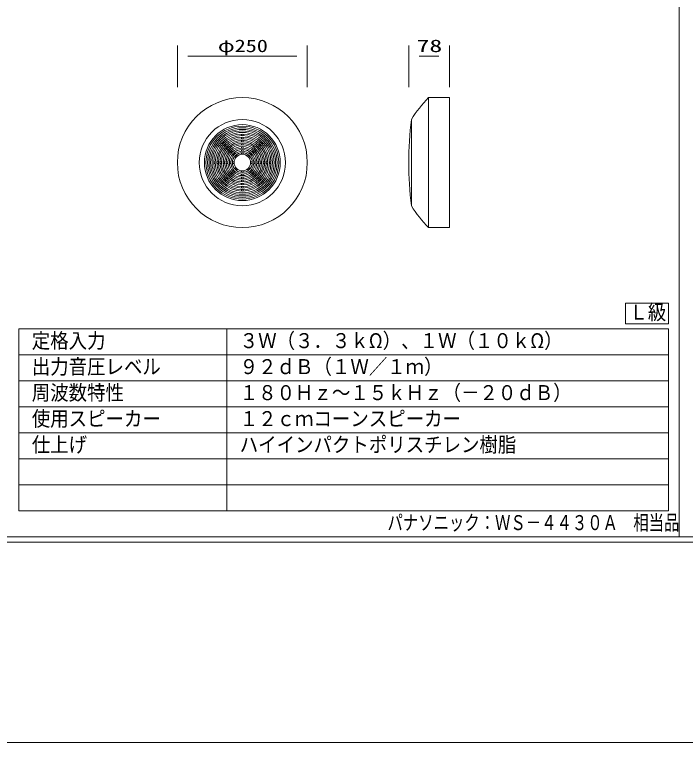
# Model space of a CAD drawing. Units: millimetres on the paper. Extents: x -401 to 401, y -280 to 280.
# Drawn here: x -127.8 to 1.2, y -279.5 to -139.5 of the extents above; entities that cross this region are included whole.
import ezdxf
from ezdxf.enums import TextEntityAlignment as Align

# ---------------------------------------------------------------- set-up
doc = ezdxf.new("R2010")
doc.units = ezdxf.units.MM
for name, color, linetype, lineweight in [('0-0_HOJO', 134, 'Continuous', 9), ('0-1_WAKU', 4, 'Continuous', 9), ('0-3_WAKU-M', 7, 'Continuous', 9), ('0-5_GAIKEI', 4, 'Continuous', 9), ('0-6_SUNPO', 7, 'Continuous', 9), ('0-7_MOJI1', 7, 'Continuous', 9)]:
    doc.layers.add(name, color=color, linetype=linetype, lineweight=lineweight)
doc.layers.add('0-8_相当品', color=4, linetype='Continuous')
doc.styles.add('ＭＳ ゴシック', font='')
doc.styles.get('ＭＳ ゴシック').set_extended_font_data('MS Gothic')

msp = doc.modelspace()

# ---------------------------------------------------------------- linework, layer by layer
at = {"layer": '0-0_HOJO'}
msp.add_lwpolyline([(400.595, 279.529), (400.595, -279.529), (-400.595, -279.529)], dxfattribs=at)
at = {"layer": '0-1_WAKU', "color": 3}
for p, q in [((-127, -200), (-127, -235)), ((-2, -200), (-127, -200)), ((-87, -235), (-87, -200)), ((-2, -235), (-2, -200)), ((-2, -235), (-2, -200)), ((-127, -235), (-2, -235))]:
    msp.add_line(p, q, dxfattribs=at)
at = {"layer": '0-1_WAKU'}
for p, q in [((-127, -205), (-2, -205)), ((-127, -210), (-2, -210)), ((-127, -215), (-2, -215)), ((-127, -220), (-2, -220)), ((-127, -225), (-2, -225)), ((-127, -230), (-2, -230))]:
    msp.add_line(p, q, dxfattribs=at)
at = {"layer": '0-3_WAKU-M'}
msp.add_line((0, 240), (0, -240), dxfattribs=at)
at = {"layer": '0-3_WAKU-M', "color": 3}
msp.add_line((-387, -240), (387, -240), dxfattribs=at)
msp.add_lwpolyline([(388, 241), (-388, 241), (-388, -241), (388, -241)], dxfattribs=at)
at = {"layer": '0-5_GAIKEI', "color": 7}
for p, q in [((-48.185, -155.5), (-44.185, -155.5)), ((-44.185, -155.5), (-44.185, -180.5)), ((-51.485, -159.7), (-51.485, -176.3)), ((-48.185, -180.5), (-44.185, -180.5))]:
    msp.add_line(p, q, dxfattribs=at)
at = {"layer": '0-5_GAIKEI'}
for p, q in [((-48.185, -155.5), (-48.185, -180.5)), ((-84.15, -162.802), (-84.15, -162.502)), ((-84.15, -163.402), (-84.15, -163.102)), ((-84.15, -164.003), (-84.15, -163.703)), ((-83.85, -162.802), (-83.85, -162.502)), ((-83.85, -163.402), (-83.85, -163.102)), ((-83.85, -164.003), (-83.85, -163.703)), ((-87.994, -164.218), (-87.781, -164.431)), ((-87.782, -164.006), (-87.569, -164.219)), ((-87.569, -164.643), (-87.357, -164.855)), ((-87.357, -164.431), (-87.145, -164.643)), ((-87.145, -165.067), (-86.508, -165.704)), ((-86.933, -164.855), (-86.296, -165.492)), ((-84.15, -164.603), (-84.15, -164.303)), ((-84.15, -165.204), (-84.15, -164.904)), ((-83.85, -164.603), (-83.85, -164.303)), ((-83.85, -165.204), (-83.85, -164.904)), ((-81.067, -164.855), (-81.28, -165.067)), ((-80.855, -165.067), (-81.067, -165.28)), ((-80.643, -164.431), (-80.855, -164.643)), ((-80.431, -164.643), (-80.643, -164.855)), ((-80.218, -164.006), (-80.431, -164.219)), ((-80.006, -164.218), (-80.219, -164.431)), ((-86.296, -165.917), (-86.083, -166.129)), ((-86.083, -165.704), (-85.871, -165.917)), ((-85.871, -166.341), (-85.658, -166.554)), ((-85.659, -166.129), (-85.446, -166.342)), ((-85.233, -166.555), (-85.02, -166.768)), ((-84.15, -165.805), (-84.15, -165.505)), ((-84.15, -166.407), (-84.15, -166.106)), ((-83.85, -165.805), (-83.85, -165.505)), ((-83.85, -166.407), (-83.85, -166.106)), ((-82.767, -166.555), (-82.98, -166.768)), ((-82.341, -166.129), (-82.554, -166.342)), ((-82.129, -166.341), (-82.342, -166.554)), ((-81.917, -165.704), (-82.129, -165.917)), ((-81.704, -165.917), (-81.917, -166.129)), ((-81.492, -165.28), (-81.704, -165.492)), ((-81.28, -165.492), (-81.492, -165.704)), ((-89.498, -167.85), (-89.198, -167.85)), ((-88.898, -167.85), (-88.598, -167.85)), ((-88.297, -167.85), (-87.997, -167.85)), ((-87.697, -167.85), (-87.397, -167.85)), ((-87.096, -167.85), (-86.796, -167.85)), ((-86.495, -167.85), (-86.195, -167.85)), ((-85.894, -167.85), (-85.593, -167.85)), ((-85.445, -166.767), (-85.232, -166.98)), ((-82.555, -166.767), (-82.768, -166.98)), ((-82.407, -167.85), (-82.106, -167.85)), ((-81.805, -167.85), (-81.505, -167.85)), ((-81.204, -167.85), (-80.904, -167.85)), ((-80.603, -167.85), (-80.303, -167.85)), ((-80.003, -167.85), (-79.703, -167.85)), ((-79.402, -167.85), (-79.102, -167.85)), ((-78.802, -167.85), (-78.502, -167.85)), ((-89.498, -168.15), (-89.198, -168.15)), ((-88.898, -168.15), (-88.598, -168.15)), ((-88.297, -168.15), (-87.997, -168.15)), ((-87.697, -168.15), (-87.397, -168.15)), ((-87.096, -168.15), (-86.796, -168.15)), ((-86.495, -168.15), (-86.195, -168.15)), ((-85.894, -168.15), (-85.593, -168.15)), ((-85.232, -169.02), (-85.445, -169.233)), ((-85.02, -169.232), (-85.233, -169.445)), ((-82.98, -169.232), (-82.767, -169.445)), ((-82.768, -169.02), (-82.555, -169.233)), ((-82.407, -168.15), (-82.106, -168.15)), ((-81.805, -168.15), (-81.505, -168.15)), ((-81.204, -168.15), (-80.904, -168.15)), ((-80.603, -168.15), (-80.303, -168.15)), ((-80.003, -168.15), (-79.703, -168.15)), ((-79.402, -168.15), (-79.102, -168.15)), ((-78.802, -168.15), (-78.502, -168.15)), ((-86.933, -170.72), (-87.145, -170.933)), ((-86.508, -170.296), (-86.72, -170.508)), ((-86.296, -170.508), (-86.508, -170.72)), ((-86.083, -169.871), (-86.296, -170.083)), ((-85.871, -170.083), (-86.083, -170.296)), ((-85.658, -169.446), (-85.871, -169.659)), ((-85.446, -169.658), (-85.659, -169.871)), ((-84.15, -169.894), (-84.15, -169.593)), ((-84.15, -170.495), (-84.15, -170.195)), ((-84.15, -171.096), (-84.15, -170.796)), ((-83.85, -169.894), (-83.85, -169.593)), ((-83.85, -170.495), (-83.85, -170.195)), ((-83.85, -171.096), (-83.85, -170.796)), ((-82.554, -169.658), (-82.341, -169.871)), ((-82.342, -169.446), (-82.129, -169.659)), ((-82.129, -170.083), (-81.917, -170.296)), ((-81.917, -169.871), (-81.704, -170.083)), ((-81.704, -170.508), (-81.492, -170.72)), ((-81.492, -170.296), (-81.28, -170.508)), ((-81.067, -170.72), (-80.855, -170.933)), ((-87.781, -171.569), (-87.994, -171.782)), ((-87.569, -171.781), (-87.782, -171.994)), ((-87.357, -171.145), (-87.569, -171.357)), ((-87.145, -171.357), (-87.357, -171.569)), ((-86.72, -170.933), (-86.933, -171.145)), ((-84.15, -171.697), (-84.15, -171.397)), ((-84.15, -172.297), (-84.15, -171.997)), ((-83.85, -171.697), (-83.85, -171.397)), ((-83.85, -172.297), (-83.85, -171.997)), ((-81.28, -170.933), (-81.067, -171.145)), ((-80.855, -171.357), (-80.643, -171.569)), ((-80.643, -171.145), (-80.431, -171.357)), ((-80.431, -171.781), (-80.218, -171.994)), ((-80.219, -171.569), (-80.006, -171.782)), ((-84.15, -172.898), (-84.15, -172.598)), ((-84.15, -173.498), (-84.15, -173.198)), ((-83.85, -172.898), (-83.85, -172.598)), ((-83.85, -173.498), (-83.85, -173.198))]:
    msp.add_line(p, q, dxfattribs=at)
at = {"layer": '0-5_GAIKEI', "color": 7}
msp.add_circle((-84, -168), 12.5, dxfattribs=at)
at = {"layer": '0-5_GAIKEI'}
for radius in [8.3, 7.3, 7, 6.7, 6.4, 6.1, 5.8, 5.5, 5.2, 4.9, 4.6, 4.3, 4, 3.7, 3.4, 3.1, 2.8, 2.5, 2.2, 1.9, 1.6]:
    msp.add_circle((-84, -168), radius, dxfattribs=at)
at = {"layer": '0-5_GAIKEI', "color": 7}
for centre, radius, start, end in [((-30.611, -172.705), 24.594, 135.60864, 148.07691), ((17.155, -168), 69.14, 173.10523, 186.89477), ((-30.611, -163.295), 24.594, 211.92309, 224.39136)]:
    msp.add_arc(centre, radius, start, end, dxfattribs=at)
at = {"layer": '0-6_SUNPO'}
for p, q in [((-96.5, -153.5), (-96.5, -145.5)), ((-71.5, -153.5), (-71.5, -145.5)), ((-51.985, -153.5), (-51.985, -145.5)), ((-44.185, -153.5), (-44.185, -145.5)), ((-94.5, -147.5), (-73.5, -147.5)), ((-49.985, -147.5), (-46.185, -147.5))]:
    msp.add_line(p, q, dxfattribs=at)
at = {"layer": '0-7_MOJI1'}
msp.add_lwpolyline([(-10.321, -195.033), (-2, -195.033), (-2, -199), (-10.321, -199)], close=True, dxfattribs=at)

# ---------------------------------------------------------------- texts
at = {"layer": '0-6_SUNPO', "style": 'ＭＳ ゴシック'}
for s, width, p in [('φ250', 1.3, (-88.702, -147.463)), ('78', 1.5, (-50.466, -147.463))]:
    msp.add_text(s, height=2.405, dxfattribs=dict(at, width=width)).set_placement(p, align=Align.BOTTOM_LEFT)
at = {"layer": '0-7_MOJI1', "style": 'ＭＳ ゴシック', "width": 0.9}
for s, p in [('Ｌ級', (-9.56, -199.072)), ('定格入力', (-124.5, -204.555)), ('３Ｗ（３．３ｋΩ）、１Ｗ（１０ｋΩ）', (-84.5, -204.555)), ('出力音圧レベル', (-124.5, -209.555)), ('９２ｄＢ（１Ｗ／１ｍ）', (-84.5, -209.555)), ('周波数特性', (-124.5, -214.555)), ('１８０Ｈｚ～１５ｋＨｚ（－２０ｄＢ）', (-84.5, -214.555)), ('使用スピーカー', (-124.5, -219.555)), ('１２ｃｍコーンスピーカー', (-84.5, -219.555)), ('仕上げ', (-124.5, -224.555)), ('ハイインパクトポリスチレン樹脂', (-84.5, -224.555))]:
    msp.add_text(s, height=2.889, dxfattribs=at).set_placement(p, align=Align.BOTTOM_LEFT)
at = {"layer": '0-8_相当品', "style": 'ＭＳ ゴシック', "width": 0.75}
msp.add_text('パナソニック：ＷＳ－４４３０Ａ\u3000相当品', height=2.889, dxfattribs=at).set_placement((-56.08, -239.555), align=Align.BOTTOM_LEFT)

doc.saveas('drawing.dxf')
